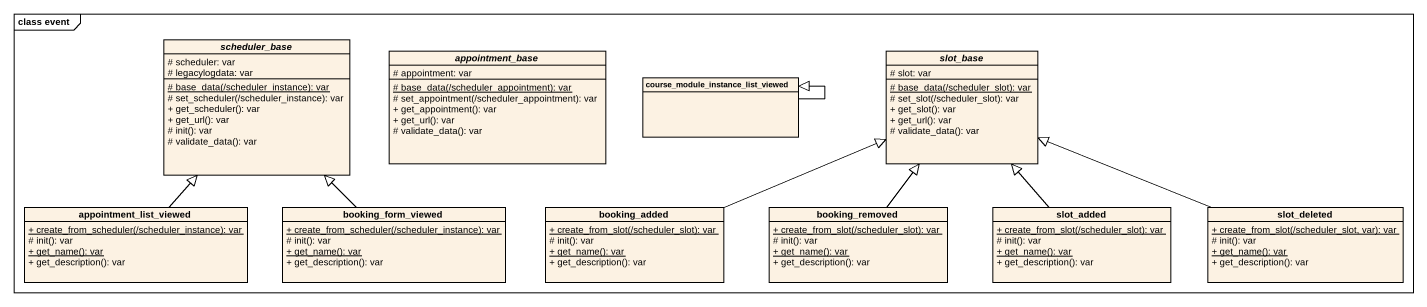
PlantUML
@startuml
mainframe class event
hide circle
hide empty members
skinparam classAttributeIconSize 0
abstract class scheduler_base {
  # scheduler: var
  # legacylogdata: var
  {static} # base_data(/scheduler_instance): var
  # set_scheduler(/scheduler_instance): var
  + get_scheduler(): var
  + get_url(): var
  # init(): var
  # validate_data(): var
}
abstract class appointment_base {
  # appointment: var
  {static} # base_data(/scheduler_appointment): var
  # set_appointment(/scheduler_appointment): var
  + get_appointment(): var
  + get_url(): var
  # validate_data(): var
}
class "course_module_instance_list_viewed" as course_module_instance_list
abstract class slot_base {
  # slot: var
  {static} # base_data(/scheduler_slot): var
  # set_slot(/scheduler_slot): var
  + get_slot(): var
  + get_url(): var
  # validate_data(): var
}
class appointment_list_viewed {
  {static} + create_from_scheduler(/scheduler_instance): var
  # init(): var
  {static} + get_name(): var
  + get_description(): var
}
class booking_form_viewed {
  {static} + create_from_scheduler(/scheduler_instance): var
  # init(): var
  {static} + get_name(): var
  + get_description(): var
}
class booking_added {
  {static} + create_from_slot(/scheduler_slot): var
  # init(): var
  {static} + get_name(): var
  + get_description(): var
}
class booking_removed {
  {static} + create_from_slot(/scheduler_slot): var
  # init(): var
  {static} + get_name(): var
  + get_description(): var
}
class slot_added {
  {static} + create_from_slot(/scheduler_slot): var
  # init(): var
  {static} + get_name(): var
  + get_description(): var
}
class slot_deleted {
  {static} + create_from_slot(/scheduler_slot, var): var
  # init(): var
  {static} + get_name(): var
  + get_description(): var
}
course_module_instance_list --|> course_module_instance_list
appointment_list_viewed -up-|> scheduler_base
booking_form_viewed -up-|> scheduler_base
booking_added -right-|> slot_base
booking_removed -up-|> slot_base
slot_added -up-|> slot_base
slot_deleted -left-|> slot_base
@enduml
